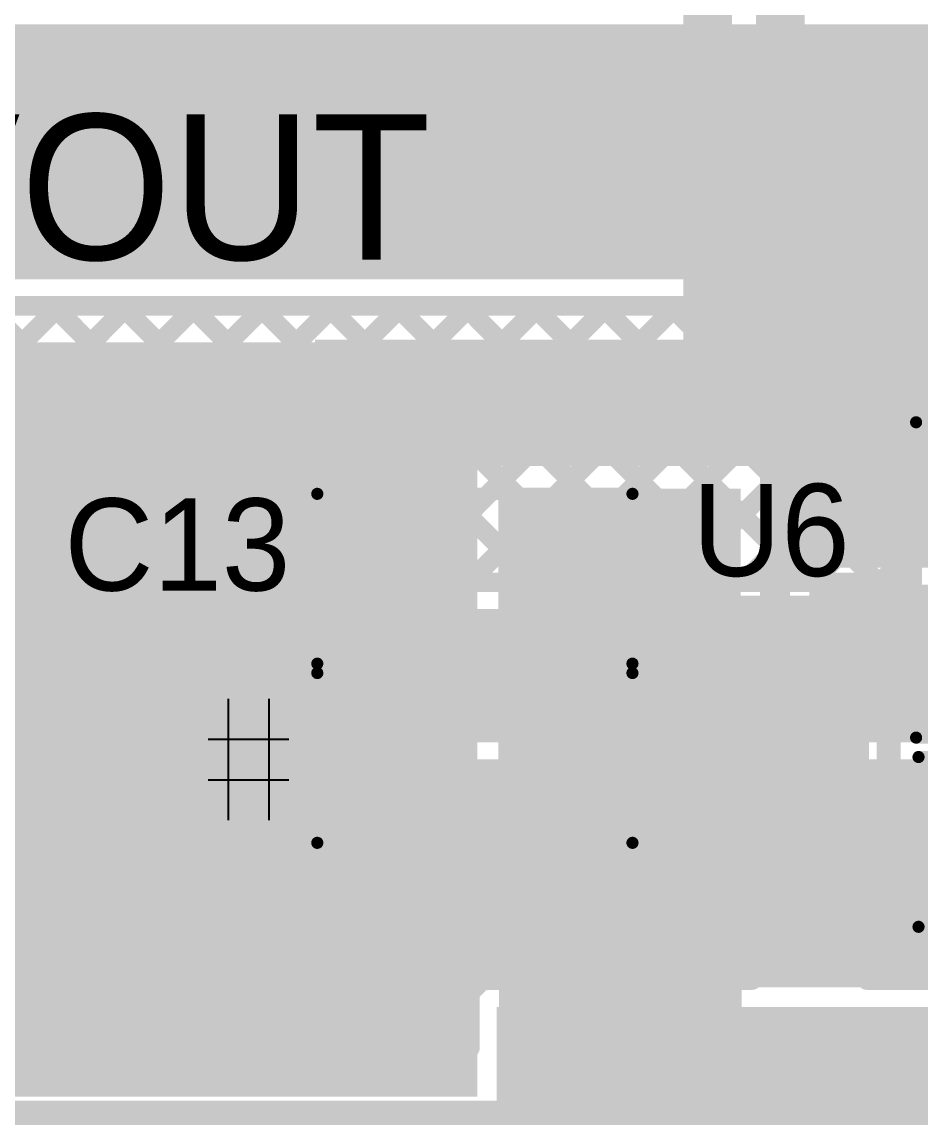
# Model space of a CAD drawing. Header units: millimetres. Extents: x 9.08 to 12.48, y 2.73 to 6.
# Drawn here: x 9.8712 to 10.242, y 3.0153 to 3.47 of the extents above; entities that cross this region are included whole.
import ezdxf

# ---------------------------------------------------------------- set-up
doc = ezdxf.new("R2010")
doc.units = ezdxf.units.MM
doc.header["$MEASUREMENT"] = 0
for name, color, linetype in [('BottomLayer', 5, 'Continuous'), ('BottomSolder', 6, 'Continuous'), ('Mechanical13', 56, 'Continuous'), ('MultiLayer', 9, 'Continuous'), ('TopLayer', 1, 'Continuous'), ('TopOverlay', 2, 'Continuous'), ('TopPaste', 8, 'Continuous'), ('TopSolder', 216, 'Continuous'), ('ViaHoleLayer', 16, 'Continuous')]:
    doc.layers.add(name, color=color, linetype=linetype)

# ---------------------------------------------------------------- blocks, each defined once
blk = doc.blocks.new('C__0805_33')
at = {"layer": 'TopLayer'}
for points in [[(-0.06, -0.03), (-0.02, -0.03), (-0.06, 0.03), (-0.02, 0.03)], [(0.02, -0.03), (0.06, -0.03), (0.02, 0.03), (0.06, 0.03)]]:
    blk.add_solid(points, dxfattribs=at)
at = {"layer": 'TopOverlay', "const_width": 0.005}
for points in [[(-0.065, 0.035), (-0.065, -0.035)], [(-0.065, 0.035), (0.065, 0.035)], [(0.065, 0.035), (0.065, -0.035)], [(-0.065, -0.035), (0.065, -0.035)]]:
    blk.add_lwpolyline(points, dxfattribs=at)
at = {"layer": 'TopOverlay', "const_width": 0.0025}
for points in [[(-0.06625, 0.035, 1), (-0.06375, 0.035, 1)], [(-0.06625, 0.035, 1), (-0.06375, 0.035, 1)], [(0.06375, 0.035, 1), (0.06625, 0.035, 1)], [(0.06375, 0.035, 1), (0.06625, 0.035, 1)], [(-0.06625, -0.035, 1), (-0.06375, -0.035, 1)], [(-0.06625, -0.035, 1), (-0.06375, -0.035, 1)], [(0.06375, -0.035, 1), (0.06625, -0.035, 1)], [(0.06375, -0.035, 1), (0.06625, -0.035, 1)]]:
    blk.add_lwpolyline(points, format="xyb", close=True, dxfattribs=at)
at = {"layer": 'TopPaste'}
for points in [[(-0.06, -0.03), (-0.02, -0.03), (-0.06, 0.03), (-0.02, 0.03)], [(0.02, -0.03), (0.06, -0.03), (0.02, 0.03), (0.06, 0.03)]]:
    blk.add_solid(points, dxfattribs=at)
at = {"layer": 'TopSolder'}
for points in [[(-0.064, -0.034), (-0.016, -0.034), (-0.064, 0.034), (-0.016, 0.034)], [(0.016, -0.034), (0.064, -0.034), (0.016, 0.034), (0.064, 0.034)]]:
    blk.add_solid(points, dxfattribs=at)
blk = doc.blocks.new('NCP186AMX330TAG_64')
at = {"layer": 'TopLayer'}
for points in [[(-0.02795, 0.01811), (-0.01339, 0.01811), (-0.02795, 0.02913), (-0.01339, 0.02913)], [(-0.00689, -0.02756), (0.00689, -0.02756), (-0.00689, 0.02756), (0.00689, 0.02756)], [(0.01339, 0.01811), (0.02795, 0.01811), (0.01339, 0.02913), (0.02795, 0.02913)], [(-0.02795, 0.00236), (-0.01339, 0.00236), (-0.02795, 0.01339), (-0.01339, 0.01339)], [(0.01339, 0.00236), (0.02795, 0.00236), (0.01339, 0.01339), (0.02795, 0.01339)], [(-0.02795, -0.01339), (-0.01339, -0.01339), (-0.02795, -0.00236), (-0.01339, -0.00236)], [(0.01339, -0.01339), (0.02795, -0.01339), (0.01339, -0.00236), (0.02795, -0.00236)], [(-0.02795, -0.02913), (-0.01339, -0.02913), (-0.02795, -0.01811), (-0.01339, -0.01811)], [(0.01339, -0.02913), (0.02795, -0.02913), (0.01339, -0.01811), (0.02795, -0.01811)]]:
    blk.add_solid(points, dxfattribs=at)
at = {"layer": 'TopOverlay', "const_width": 0.00787}
for points in [[(-0.035, -0.035), (-0.035, 0.035)], [(-0.035, 0.035), (0.035, 0.035)], [(0.035, -0.035), (0.035, 0.035)], [(-0.035, -0.035), (0.035, -0.035)]]:
    blk.add_lwpolyline(points, dxfattribs=at)
at = {"layer": 'TopOverlay'}
for points, const_width in [([(-0.03697, 0.035, 1), (-0.03303, 0.035, 1)], 0.00394), ([(-0.03697, 0.035, 1), (-0.03303, 0.035, 1)], 0.00394), ([(0.03303, 0.035, 1), (0.03697, 0.035, 1)], 0.00394), ([(0.03303, 0.035, 1), (0.03697, 0.035, 1)], 0.00394), ([(-0.04384, 0.024, 1), (-0.05016, 0.024, 1)], 0.00787), ([(-0.05213, 0.024, 1), (-0.04819, 0.024, 1)], 0.00394), ([(-0.04581, 0.024, 1), (-0.04187, 0.024, 1)], 0.00394), ([(-0.03697, -0.035, 1), (-0.03303, -0.035, 1)], 0.00394), ([(-0.03697, -0.035, 1), (-0.03303, -0.035, 1)], 0.00394), ([(0.03303, -0.035, 1), (0.03697, -0.035, 1)], 0.00394), ([(0.03303, -0.035, 1), (0.03697, -0.035, 1)], 0.00394)]:
    blk.add_lwpolyline(points, format="xyb", close=True, dxfattribs=dict(at, const_width=const_width))
at = {"layer": 'TopPaste'}
for points in [[(-0.02795, 0.01811), (-0.01339, 0.01811), (-0.02795, 0.02913), (-0.01339, 0.02913)], [(-0.00689, -0.02756), (0.00689, -0.02756), (-0.00689, 0.02756), (0.00689, 0.02756)], [(0.01339, 0.01811), (0.02795, 0.01811), (0.01339, 0.02913), (0.02795, 0.02913)], [(-0.02795, 0.00236), (-0.01339, 0.00236), (-0.02795, 0.01339), (-0.01339, 0.01339)], [(0.01339, 0.00236), (0.02795, 0.00236), (0.01339, 0.01339), (0.02795, 0.01339)], [(-0.02795, -0.01339), (-0.01339, -0.01339), (-0.02795, -0.00236), (-0.01339, -0.00236)], [(0.01339, -0.01339), (0.02795, -0.01339), (0.01339, -0.00236), (0.02795, -0.00236)], [(-0.02795, -0.02913), (-0.01339, -0.02913), (-0.02795, -0.01811), (-0.01339, -0.01811)], [(0.01339, -0.02913), (0.02795, -0.02913), (0.01339, -0.01811), (0.02795, -0.01811)]]:
    blk.add_solid(points, dxfattribs=at)
at = {"layer": 'TopSolder'}
for points in [[(-0.03195, 0.01411), (-0.00939, 0.01411), (-0.03195, 0.03313), (-0.00939, 0.03313)], [(0.00939, 0.01411), (0.03195, 0.01411), (0.00939, 0.03313), (0.03195, 0.03313)], [(-0.01089, -0.03156), (0.01089, -0.03156), (-0.01089, 0.03156), (0.01089, 0.03156)], [(-0.03195, -0.00164), (-0.00939, -0.00164), (-0.03195, 0.01739), (-0.00939, 0.01739)], [(0.00939, -0.00164), (0.03195, -0.00164), (0.00939, 0.01739), (0.03195, 0.01739)], [(-0.03195, -0.01739), (-0.00939, -0.01739), (-0.03195, 0.00164), (-0.00939, 0.00164)], [(0.00939, -0.01739), (0.03195, -0.01739), (0.00939, 0.00164), (0.03195, 0.00164)], [(-0.03195, -0.03313), (-0.00939, -0.03313), (-0.03195, -0.01411), (-0.00939, -0.01411)], [(0.00939, -0.03313), (0.03195, -0.03313), (0.00939, -0.01411), (0.03195, -0.01411)]]:
    blk.add_solid(points, dxfattribs=at)
blk = doc.blocks.new('RES0805_66')
at = {"layer": 'TopLayer'}
for points in [[(-0.06, -0.025), (-0.02, -0.025), (-0.06, 0.025), (-0.02, 0.025)], [(0.02, -0.025), (0.06, -0.025), (0.02, 0.025), (0.06, 0.025)]]:
    blk.add_solid(points, dxfattribs=at)
at = {"layer": 'TopOverlay', "const_width": 0.005}
for points in [[(-0.065, 0.035), (0.065, 0.035)], [(-0.065, -0.035), (-0.065, 0.035)], [(0.065, -0.035), (0.065, 0.035)], [(-0.065, -0.035), (0.065, -0.035)]]:
    blk.add_lwpolyline(points, dxfattribs=at)
at = {"layer": 'TopOverlay', "const_width": 0.0025}
for points in [[(-0.06625, 0.035, 1), (-0.06375, 0.035, 1)], [(-0.06625, 0.035, 1), (-0.06375, 0.035, 1)], [(0.06375, 0.035, 1), (0.06625, 0.035, 1)], [(0.06375, 0.035, 1), (0.06625, 0.035, 1)], [(-0.06625, -0.035, 1), (-0.06375, -0.035, 1)], [(-0.06625, -0.035, 1), (-0.06375, -0.035, 1)], [(0.06375, -0.035, 1), (0.06625, -0.035, 1)], [(0.06375, -0.035, 1), (0.06625, -0.035, 1)]]:
    blk.add_lwpolyline(points, format="xyb", close=True, dxfattribs=at)
at = {"layer": 'TopPaste'}
for points in [[(-0.06, -0.025), (-0.02, -0.025), (-0.06, 0.025), (-0.02, 0.025)], [(0.02, -0.025), (0.06, -0.025), (0.02, 0.025), (0.06, 0.025)]]:
    blk.add_solid(points, dxfattribs=at)
at = {"layer": 'TopSolder'}
for points in [[(-0.064, -0.029), (-0.016, -0.029), (-0.064, 0.029), (-0.016, 0.029)], [(0.016, -0.029), (0.064, -0.029), (0.016, 0.029), (0.064, 0.029)]]:
    blk.add_solid(points, dxfattribs=at)
blk = doc.blocks.new('C__0805_96')
at = {"layer": 'TopLayer'}
for points in [[(-0.06, -0.03), (-0.02, -0.03), (-0.06, 0.03), (-0.02, 0.03)], [(0.02, -0.03), (0.06, -0.03), (0.02, 0.03), (0.06, 0.03)]]:
    blk.add_solid(points, dxfattribs=at)
at = {"layer": 'TopOverlay', "const_width": 0.005}
for points in [[(0.065, 0.035), (-0.065, 0.035)], [(-0.065, 0.035), (-0.065, -0.035)], [(0.065, 0.035), (0.065, -0.035)], [(0.065, -0.035), (-0.065, -0.035)]]:
    blk.add_lwpolyline(points, dxfattribs=at)
at = {"layer": 'TopOverlay', "const_width": 0.0025}
for points in [[(-0.06625, 0.035, 1), (-0.06375, 0.035, 1)], [(-0.06625, 0.035, 1), (-0.06375, 0.035, 1)], [(0.06375, 0.035, 1), (0.06625, 0.035, 1)], [(0.06375, 0.035, 1), (0.06625, 0.035, 1)], [(-0.06625, -0.035, 1), (-0.06375, -0.035, 1)], [(-0.06625, -0.035, 1), (-0.06375, -0.035, 1)], [(0.06375, -0.035, 1), (0.06625, -0.035, 1)], [(0.06375, -0.035, 1), (0.06625, -0.035, 1)]]:
    blk.add_lwpolyline(points, format="xyb", close=True, dxfattribs=at)
at = {"layer": 'TopPaste'}
for points in [[(-0.06, -0.03), (-0.02, -0.03), (-0.06, 0.03), (-0.02, 0.03)], [(0.02, -0.03), (0.06, -0.03), (0.02, 0.03), (0.06, 0.03)]]:
    blk.add_solid(points, dxfattribs=at)
at = {"layer": 'TopSolder'}
for points in [[(-0.064, -0.034), (-0.016, -0.034), (-0.064, 0.034), (-0.016, 0.034)], [(0.016, -0.034), (0.064, -0.034), (0.016, 0.034), (0.064, 0.034)]]:
    blk.add_solid(points, dxfattribs=at)
blk = doc.blocks.new('C__0805_97')
at = {"layer": 'TopLayer'}
for points in [[(-0.06, -0.03), (-0.02, -0.03), (-0.06, 0.03), (-0.02, 0.03)], [(0.02, -0.03), (0.06, -0.03), (0.02, 0.03), (0.06, 0.03)]]:
    blk.add_solid(points, dxfattribs=at)
at = {"layer": 'TopOverlay', "const_width": 0.005}
for points in [[(0.065, 0.035), (-0.065, 0.035)], [(-0.065, 0.035), (-0.065, -0.035)], [(0.065, 0.035), (0.065, -0.035)], [(0.065, -0.035), (-0.065, -0.035)]]:
    blk.add_lwpolyline(points, dxfattribs=at)
at = {"layer": 'TopOverlay', "const_width": 0.0025}
for points in [[(-0.06625, 0.035, 1), (-0.06375, 0.035, 1)], [(-0.06625, 0.035, 1), (-0.06375, 0.035, 1)], [(0.06375, 0.035, 1), (0.06625, 0.035, 1)], [(0.06375, 0.035, 1), (0.06625, 0.035, 1)], [(-0.06625, -0.035, 1), (-0.06375, -0.035, 1)], [(-0.06625, -0.035, 1), (-0.06375, -0.035, 1)], [(0.06375, -0.035, 1), (0.06625, -0.035, 1)], [(0.06375, -0.035, 1), (0.06625, -0.035, 1)]]:
    blk.add_lwpolyline(points, format="xyb", close=True, dxfattribs=at)
at = {"layer": 'TopPaste'}
for points in [[(-0.06, -0.03), (-0.02, -0.03), (-0.06, 0.03), (-0.02, 0.03)], [(0.02, -0.03), (0.06, -0.03), (0.02, 0.03), (0.06, 0.03)]]:
    blk.add_solid(points, dxfattribs=at)
at = {"layer": 'TopSolder'}
for points in [[(-0.064, -0.034), (-0.016, -0.034), (-0.064, 0.034), (-0.016, 0.034)], [(0.016, -0.034), (0.064, -0.034), (0.016, 0.034), (0.064, 0.034)]]:
    blk.add_solid(points, dxfattribs=at)

msp = doc.modelspace()

# ---------------------------------------------------------------- linework, layer by layer
at = {"layer": 'BottomLayer'}
for points, const_width in [([(9.727, 3.353), (10.238, 3.353)], 0.008), ([(9.7709, 3.353), (9.8849, 3.239)], 0.008), ([(9.77267, 3.239), (9.88667, 3.353)], 0.008), ([(9.79919, 3.353), (9.91319, 3.239)], 0.008), ([(9.80095, 3.239), (9.91495, 3.353)], 0.008), ([(9.82747, 3.353), (9.94147, 3.239)], 0.008), ([(9.82924, 3.239), (9.94324, 3.353)], 0.008), ([(9.85576, 3.353), (9.96976, 3.239)], 0.008), ([(9.85752, 3.239), (9.97152, 3.353)], 0.008), ([(9.88404, 3.353), (9.99804, 3.239)], 0.008), ([(9.8858, 3.239), (9.9998, 3.353)], 0.008), ([(9.91232, 3.353), (10.02632, 3.239)], 0.008), ([(9.91409, 3.239), (10.02809, 3.353)], 0.008), ([(9.94061, 3.353), (10.05461, 3.239)], 0.008), ([(9.94237, 3.239), (10.05637, 3.353)], 0.008), ([(9.96889, 3.353), (10.08289, 3.239)], 0.008), ([(9.97066, 3.239), (10.08466, 3.353)], 0.008), ([(9.99718, 3.353), (10.11118, 3.239)], 0.008), ([(9.99894, 3.239), (10.11294, 3.353)], 0.008), ([(10.02546, 3.353), (10.13946, 3.239)], 0.008), ([(10.02723, 3.239), (10.14123, 3.353)], 0.008), ([(10.05375, 3.353), (10.16775, 3.239)], 0.008), ([(10.05551, 3.239), (10.16951, 3.353)], 0.008), ([(10.08203, 3.353), (10.19603, 3.239)], 0.008), ([(10.08379, 3.239), (10.19779, 3.353)], 0.008), ([(10.11031, 3.353), (10.22431, 3.239)], 0.008), ([(10.11208, 3.239), (10.22608, 3.353)], 0.008), ([(10.1386, 3.353), (10.238, 3.2536)], 0.008), ([(10.16688, 3.353), (10.238, 3.28188)], 0.008), ([(10.19517, 3.353), (10.238, 3.31017)], 0.008), ([(10.22345, 3.353), (10.238, 3.33845)], 0.008), ([(10.238, 3.304), (10.238, 3.353)], 0.008), ([(10.238, 3.304), (10.238, 3.353)], 0.008), ([(10.14036, 3.239), (10.238, 3.33664)], 0.008), ([(10.16865, 3.239), (10.238, 3.30835)], 0.008), ([(10.238, 3.239), (10.238, 3.304)], 0.008), ([(10.19693, 3.239), (10.238, 3.28007)], 0.008), ([(10.22522, 3.239), (10.238, 3.25178)], 0.008), ([(9.727, 3.239), (10.238, 3.239)], 0.008), ([(9.72838, 3.162), (10.302, 3.162)], 0.008), ([(9.76391, 3.162), (9.87891, 3.047)], 0.008), ([(9.77866, 3.047), (9.89366, 3.162)], 0.008), ([(9.7922, 3.162), (9.9072, 3.047)], 0.008), ([(9.80694, 3.047), (9.92194, 3.162)], 0.008), ([(9.82048, 3.162), (9.93548, 3.047)], 0.008), ([(9.83523, 3.047), (9.95023, 3.162)], 0.008), ([(9.84877, 3.162), (9.96377, 3.047)], 0.008), ([(9.86351, 3.047), (9.97851, 3.162)], 0.008), ([(9.87705, 3.162), (9.99205, 3.047)], 0.008), ([(9.89179, 3.047), (10.00679, 3.162)], 0.008), ([(9.90533, 3.162), (10.02033, 3.047)], 0.008), ([(9.93362, 3.162), (9.98082, 3.1148)], 0.008), ([(9.9619, 3.162), (9.99156, 3.13234)], 0.008), ([(9.99019, 3.162), (10.01367, 3.13852)], 0.008), ([(10.01177, 3.1387), (10.03508, 3.162)], 0.008), ([(10.01847, 3.162), (10.04172, 3.13875)], 0.008), ([(10.04005, 3.13868), (10.06336, 3.162)], 0.008), ([(10.04676, 3.162), (10.13376, 3.075)], 0.008), ([(10.06122, 3.075), (10.14822, 3.162)], 0.008), ([(10.06129, 3.13164), (10.09165, 3.162)], 0.008), ([(10.07141, 3.11348), (10.11993, 3.162)], 0.008), ([(10.07504, 3.162), (10.16204, 3.075)], 0.008), ([(10.0895, 3.075), (10.1765, 3.162)], 0.008), ([(10.10332, 3.162), (10.16677, 3.09855)], 0.008), ([(10.13161, 3.162), (10.16634, 3.12727)], 0.008), ([(10.15989, 3.162), (10.17542, 3.14648)], 0.008), ([(10.18818, 3.162), (10.19543, 3.15474)], 0.008), ([(10.19749, 3.15471), (10.20478, 3.162)], 0.008), ([(10.21646, 3.162), (10.302, 3.07646)], 0.008), ([(10.21707, 3.146), (10.23307, 3.162)], 0.008), ([(10.22537, 3.09773), (10.28964, 3.162)], 0.008), ([(10.22572, 3.12636), (10.26135, 3.162)], 0.008), ([(10.24475, 3.162), (10.302, 3.10475)], 0.008), ([(10.196, 3.125), (10.196, 3.15075)], 0.01), ([(10.23092, 3.075), (10.302, 3.14608)], 0.008), ([(10.01, 3.109), (10.01, 3.13475)], 0.01), ([(10.042, 3.109), (10.042, 3.13475)], 0.01), ([(10.17025, 3.125), (10.196, 3.125)], 0.01), ([(10.196, 3.125), (10.22175, 3.125)], 0.01), ([(10.22574, 3.12443), (10.27518, 3.075)], 0.008), ([(10.11778, 3.075), (10.16629, 3.12351)], 0.008), ([(9.92008, 3.047), (9.9803, 3.10723)], 0.008), ([(9.98425, 3.109), (10.01, 3.109)], 0.01), ([(10.01, 3.08325), (10.01, 3.109)], 0.01), ([(10.042, 3.109), (10.06775, 3.109)], 0.01), ([(10.042, 3.08325), (10.042, 3.109)], 0.01), ([(10.07175, 3.10872), (10.10547, 3.075)], 0.008), ([(10.14607, 3.075), (10.16634, 3.09527)], 0.008), ([(10.17025, 3.093), (10.196, 3.093)], 0.01), ([(10.196, 3.093), (10.22175, 3.093)], 0.01), ([(10.22556, 3.09633), (10.24689, 3.075)], 0.008), ([(10.06362, 3.08857), (10.07719, 3.075)], 0.008), ([(9.94836, 3.047), (9.98915, 3.08778)], 0.008), ([(9.97665, 3.047), (10.00892, 3.07927)], 0.008), ([(10.00493, 3.047), (10.03752, 3.07959)], 0.008), ([(10.0158, 3.07982), (10.04862, 3.047)], 0.008), ([(10.04454, 3.07936), (10.056, 3.0679)], 0.008), ([(10.056, 3.075), (10.17232, 3.075)], 0.008), ([(10.056, 3.06978), (10.06122, 3.075)], 0.008), ([(10.056, 3.047), (10.056, 3.075)], 0.008), ([(10.21968, 3.075), (10.302, 3.075)], 0.008), ([(10.03322, 3.047), (10.056, 3.06978)], 0.008), ([(9.636, 3.047), (10.056, 3.047)], 0.008)]:
    msp.add_lwpolyline(points, dxfattribs=dict(at, const_width=const_width))
for points, const_width in [([(9.88204, 3.353, 1), (9.88604, 3.353, 1)], 0.004), ([(9.88467, 3.353, 1), (9.88867, 3.353, 1)], 0.004), ([(9.91032, 3.353, 1), (9.91432, 3.353, 1)], 0.004), ([(9.91295, 3.353, 1), (9.91695, 3.353, 1)], 0.004), ([(9.93861, 3.353, 1), (9.94261, 3.353, 1)], 0.004), ([(9.94124, 3.353, 1), (9.94524, 3.353, 1)], 0.004), ([(9.96689, 3.353, 1), (9.97089, 3.353, 1)], 0.004), ([(9.96952, 3.353, 1), (9.97352, 3.353, 1)], 0.004), ([(9.99518, 3.353, 1), (9.99918, 3.353, 1)], 0.004), ([(9.9978, 3.353, 1), (10.0018, 3.353, 1)], 0.004), ([(10.02346, 3.353, 1), (10.02746, 3.353, 1)], 0.004), ([(10.02609, 3.353, 1), (10.03009, 3.353, 1)], 0.004), ([(10.05175, 3.353, 1), (10.05575, 3.353, 1)], 0.004), ([(10.05437, 3.353, 1), (10.05837, 3.353, 1)], 0.004), ([(10.08003, 3.353, 1), (10.08403, 3.353, 1)], 0.004), ([(10.08266, 3.353, 1), (10.08666, 3.353, 1)], 0.004), ([(10.10831, 3.353, 1), (10.11231, 3.353, 1)], 0.004), ([(10.11094, 3.353, 1), (10.11494, 3.353, 1)], 0.004), ([(10.1366, 3.353, 1), (10.1406, 3.353, 1)], 0.004), ([(10.13923, 3.353, 1), (10.14323, 3.353, 1)], 0.004), ([(10.16488, 3.353, 1), (10.16888, 3.353, 1)], 0.004), ([(10.16751, 3.353, 1), (10.17151, 3.353, 1)], 0.004), ([(10.19317, 3.353, 1), (10.19717, 3.353, 1)], 0.004), ([(10.19579, 3.353, 1), (10.19979, 3.353, 1)], 0.004), ([(10.22145, 3.353, 1), (10.22545, 3.353, 1)], 0.004), ([(10.22408, 3.353, 1), (10.22808, 3.353, 1)], 0.004), ([(10.236, 3.353, 1), (10.24, 3.353, 1)], 0.004), ([(10.236, 3.353, 1), (10.24, 3.353, 1)], 0.004), ([(10.236, 3.353, 1), (10.24, 3.353, 1)], 0.004), ([(10.236, 3.33845, 1), (10.24, 3.33845, 1)], 0.004), ([(10.236, 3.33664, 1), (10.24, 3.33664, 1)], 0.004), ([(10.236, 3.31017, 1), (10.24, 3.31017, 1)], 0.004), ([(10.236, 3.30835, 1), (10.24, 3.30835, 1)], 0.004), ([(10.236, 3.304, 1), (10.24, 3.304, 1)], 0.004), ([(10.236, 3.304, 1), (10.24, 3.304, 1)], 0.004), ([(10.236, 3.304, 1), (10.24, 3.304, 1)], 0.004), ([(10.236, 3.28188, 1), (10.24, 3.28188, 1)], 0.004), ([(10.236, 3.28007, 1), (10.24, 3.28007, 1)], 0.004), ([(10.236, 3.2536, 1), (10.24, 3.2536, 1)], 0.004), ([(10.236, 3.25178, 1), (10.24, 3.25178, 1)], 0.004), ([(9.8829, 3.239, 1), (9.8869, 3.239, 1)], 0.004), ([(9.8838, 3.239, 1), (9.8878, 3.239, 1)], 0.004), ([(9.91119, 3.239, 1), (9.91519, 3.239, 1)], 0.004), ([(9.91209, 3.239, 1), (9.91609, 3.239, 1)], 0.004), ([(9.93947, 3.239, 1), (9.94347, 3.239, 1)], 0.004), ([(9.94037, 3.239, 1), (9.94437, 3.239, 1)], 0.004), ([(9.96776, 3.239, 1), (9.97176, 3.239, 1)], 0.004), ([(9.96866, 3.239, 1), (9.97266, 3.239, 1)], 0.004), ([(9.99604, 3.239, 1), (10.00004, 3.239, 1)], 0.004), ([(9.99694, 3.239, 1), (10.00094, 3.239, 1)], 0.004), ([(10.02432, 3.239, 1), (10.02832, 3.239, 1)], 0.004), ([(10.02523, 3.239, 1), (10.02923, 3.239, 1)], 0.004), ([(10.05261, 3.239, 1), (10.05661, 3.239, 1)], 0.004), ([(10.05351, 3.239, 1), (10.05751, 3.239, 1)], 0.004), ([(10.08089, 3.239, 1), (10.08489, 3.239, 1)], 0.004), ([(10.08179, 3.239, 1), (10.08579, 3.239, 1)], 0.004), ([(10.10918, 3.239, 1), (10.11318, 3.239, 1)], 0.004), ([(10.11008, 3.239, 1), (10.11408, 3.239, 1)], 0.004), ([(10.13746, 3.239, 1), (10.14146, 3.239, 1)], 0.004), ([(10.13836, 3.239, 1), (10.14236, 3.239, 1)], 0.004), ([(10.16575, 3.239, 1), (10.16975, 3.239, 1)], 0.004), ([(10.16665, 3.239, 1), (10.17065, 3.239, 1)], 0.004), ([(10.19403, 3.239, 1), (10.19803, 3.239, 1)], 0.004), ([(10.19493, 3.239, 1), (10.19893, 3.239, 1)], 0.004), ([(10.22231, 3.239, 1), (10.22631, 3.239, 1)], 0.004), ([(10.22322, 3.239, 1), (10.22722, 3.239, 1)], 0.004), ([(10.236, 3.239, 1), (10.24, 3.239, 1)], 0.004), ([(10.236, 3.239, 1), (10.24, 3.239, 1)], 0.004), ([(9.87505, 3.162, 1), (9.87905, 3.162, 1)], 0.004), ([(9.89166, 3.162, 1), (9.89566, 3.162, 1)], 0.004), ([(9.90333, 3.162, 1), (9.90733, 3.162, 1)], 0.004), ([(9.91994, 3.162, 1), (9.92394, 3.162, 1)], 0.004), ([(9.93162, 3.162, 1), (9.93562, 3.162, 1)], 0.004), ([(9.94823, 3.162, 1), (9.95223, 3.162, 1)], 0.004), ([(9.9599, 3.162, 1), (9.9639, 3.162, 1)], 0.004), ([(9.97651, 3.162, 1), (9.98051, 3.162, 1)], 0.004), ([(9.98819, 3.162, 1), (9.99219, 3.162, 1)], 0.004), ([(10.00479, 3.162, 1), (10.00879, 3.162, 1)], 0.004), ([(10.01647, 3.162, 1), (10.02047, 3.162, 1)], 0.004), ([(10.03308, 3.162, 1), (10.03708, 3.162, 1)], 0.004), ([(10.04476, 3.162, 1), (10.04876, 3.162, 1)], 0.004), ([(10.06136, 3.162, 1), (10.06536, 3.162, 1)], 0.004), ([(10.07304, 3.162, 1), (10.07704, 3.162, 1)], 0.004), ([(10.08965, 3.162, 1), (10.09365, 3.162, 1)], 0.004), ([(10.10132, 3.162, 1), (10.10532, 3.162, 1)], 0.004), ([(10.11793, 3.162, 1), (10.12193, 3.162, 1)], 0.004), ([(10.12961, 3.162, 1), (10.13361, 3.162, 1)], 0.004), ([(10.14622, 3.162, 1), (10.15022, 3.162, 1)], 0.004), ([(10.15789, 3.162, 1), (10.16189, 3.162, 1)], 0.004), ([(10.1745, 3.162, 1), (10.1785, 3.162, 1)], 0.004), ([(10.18618, 3.162, 1), (10.19018, 3.162, 1)], 0.004), ([(10.20278, 3.162, 1), (10.20678, 3.162, 1)], 0.004), ([(10.21446, 3.162, 1), (10.21846, 3.162, 1)], 0.004), ([(10.23107, 3.162, 1), (10.23507, 3.162, 1)], 0.004), ([(10.24275, 3.162, 1), (10.24675, 3.162, 1)], 0.004), ([(10.1935, 3.15075, 1), (10.1985, 3.15075, 1)], 0.005), ([(10.19343, 3.15474, 1), (10.19743, 3.15474, 1)], 0.004), ([(10.19549, 3.15471, 1), (10.19949, 3.15471, 1)], 0.004), ([(10.17342, 3.14648, 1), (10.17742, 3.14648, 1)], 0.004), ([(10.21507, 3.146, 1), (10.21907, 3.146, 1)], 0.004), ([(10.00977, 3.1387, 1), (10.01377, 3.1387, 1)], 0.004), ([(10.01167, 3.13852, 1), (10.01567, 3.13852, 1)], 0.004), ([(10.03805, 3.13868, 1), (10.04205, 3.13868, 1)], 0.004), ([(10.03972, 3.13875, 1), (10.04372, 3.13875, 1)], 0.004), ([(10.0075, 3.13475, 1), (10.0125, 3.13475, 1)], 0.005), ([(10.024, 3.13408, 1), (10.028, 3.13408, 1)], 0.004), ([(10.024, 3.13408, 1), (10.028, 3.13408, 1)], 0.004), ([(10.0395, 3.13475, 1), (10.0445, 3.13475, 1)], 0.005), ([(10.18813, 3.125, 1), (10.20387, 3.125, 1)], 0.01575), ([(9.98956, 3.13234, 1), (9.99356, 3.13234, 1)], 0.004), ([(10.05929, 3.13164, 1), (10.06329, 3.13164, 1)], 0.004), ([(10.16434, 3.12727, 1), (10.16834, 3.12727, 1)], 0.004), ([(10.16775, 3.125, 1), (10.17275, 3.125, 1)], 0.005), ([(10.1935, 3.125, 1), (10.1985, 3.125, 1)], 0.005), ([(10.1935, 3.125, 1), (10.1985, 3.125, 1)], 0.005), ([(10.1935, 3.125, 1), (10.1985, 3.125, 1)], 0.005), ([(10.21925, 3.125, 1), (10.22425, 3.125, 1)], 0.005), ([(10.22372, 3.12636, 1), (10.22772, 3.12636, 1)], 0.004), ([(10.22374, 3.12443, 1), (10.22774, 3.12443, 1)], 0.004), ([(10.22375, 3.125, 1), (10.22775, 3.125, 1)], 0.004), ([(10.22375, 3.125, 1), (10.22775, 3.125, 1)], 0.004), ([(10.00213, 3.109, 1), (10.01787, 3.109, 1)], 0.01575), ([(10.03413, 3.109, 1), (10.04987, 3.109, 1)], 0.01575), ([(10.16429, 3.12351, 1), (10.16829, 3.12351, 1)], 0.004), ([(9.97882, 3.1148, 1), (9.98282, 3.1148, 1)], 0.004), ([(10.06941, 3.11348, 1), (10.07341, 3.11348, 1)], 0.004), ([(9.9783, 3.10723, 1), (9.9823, 3.10723, 1)], 0.004), ([(9.98175, 3.109, 1), (9.98675, 3.109, 1)], 0.005), ([(10.0075, 3.109, 1), (10.0125, 3.109, 1)], 0.005), ([(10.0075, 3.109, 1), (10.0125, 3.109, 1)], 0.005), ([(10.0075, 3.109, 1), (10.0125, 3.109, 1)], 0.005), ([(10.0395, 3.109, 1), (10.0445, 3.109, 1)], 0.005), ([(10.0395, 3.109, 1), (10.0445, 3.109, 1)], 0.005), ([(10.0395, 3.109, 1), (10.0445, 3.109, 1)], 0.005), ([(10.06525, 3.109, 1), (10.07025, 3.109, 1)], 0.005), ([(10.06975, 3.109, 1), (10.07375, 3.109, 1)], 0.004), ([(10.06975, 3.109, 1), (10.07375, 3.109, 1)], 0.004), ([(10.06975, 3.10872, 1), (10.07375, 3.10872, 1)], 0.004), ([(10.16892, 3.109, 1), (10.17292, 3.109, 1)], 0.004), ([(10.16892, 3.109, 1), (10.17292, 3.109, 1)], 0.004), ([(10.21908, 3.109, 1), (10.22308, 3.109, 1)], 0.004), ([(10.21908, 3.109, 1), (10.22308, 3.109, 1)], 0.004), ([(10.18813, 3.093, 1), (10.20387, 3.093, 1)], 0.01575), ([(10.16477, 3.09855, 1), (10.16877, 3.09855, 1)], 0.004), ([(10.22337, 3.09773, 1), (10.22737, 3.09773, 1)], 0.004), ([(10.16434, 3.09527, 1), (10.16834, 3.09527, 1)], 0.004), ([(10.16775, 3.093, 1), (10.17275, 3.093, 1)], 0.005), ([(10.1935, 3.093, 1), (10.1985, 3.093, 1)], 0.005), ([(10.1935, 3.093, 1), (10.1985, 3.093, 1)], 0.005), ([(10.21925, 3.093, 1), (10.22425, 3.093, 1)], 0.005), ([(10.22356, 3.09633, 1), (10.22756, 3.09633, 1)], 0.004), ([(10.22375, 3.093, 1), (10.22775, 3.093, 1)], 0.004), ([(10.22375, 3.093, 1), (10.22775, 3.093, 1)], 0.004), ([(10.06162, 3.08857, 1), (10.06562, 3.08857, 1)], 0.004), ([(9.98715, 3.08778, 1), (9.99115, 3.08778, 1)], 0.004), ([(10.0075, 3.08325, 1), (10.0125, 3.08325, 1)], 0.005), ([(10.024, 3.08392, 1), (10.028, 3.08392, 1)], 0.004), ([(10.024, 3.08392, 1), (10.028, 3.08392, 1)], 0.004), ([(10.0395, 3.08325, 1), (10.0445, 3.08325, 1)], 0.005), ([(10.00692, 3.07927, 1), (10.01092, 3.07927, 1)], 0.004), ([(10.0138, 3.07982, 1), (10.0178, 3.07982, 1)], 0.004), ([(10.03552, 3.07959, 1), (10.03952, 3.07959, 1)], 0.004), ([(10.04254, 3.07936, 1), (10.04654, 3.07936, 1)], 0.004), ([(10.054, 3.075, 1), (10.058, 3.075, 1)], 0.004), ([(10.054, 3.075, 1), (10.058, 3.075, 1)], 0.004), ([(10.05922, 3.075, 1), (10.06322, 3.075, 1)], 0.004), ([(10.05922, 3.075, 1), (10.06322, 3.075, 1)], 0.004), ([(10.07519, 3.075, 1), (10.07919, 3.075, 1)], 0.004), ([(10.0875, 3.075, 1), (10.0915, 3.075, 1)], 0.004), ([(10.10347, 3.075, 1), (10.10747, 3.075, 1)], 0.004), ([(10.11578, 3.075, 1), (10.11978, 3.075, 1)], 0.004), ([(10.13176, 3.075, 1), (10.13576, 3.075, 1)], 0.004), ([(10.14407, 3.075, 1), (10.14807, 3.075, 1)], 0.004), ([(10.16004, 3.075, 1), (10.16404, 3.075, 1)], 0.004), ([(10.17032, 3.075, 1), (10.17432, 3.075, 1)], 0.004), ([(10.17032, 3.075, 1), (10.17432, 3.075, 1)], 0.004), ([(10.21768, 3.075, 1), (10.22168, 3.075, 1)], 0.004), ([(10.21768, 3.075, 1), (10.22168, 3.075, 1)], 0.004), ([(10.22892, 3.075, 1), (10.23292, 3.075, 1)], 0.004), ([(10.054, 3.06978, 1), (10.058, 3.06978, 1)], 0.004), ([(10.054, 3.06978, 1), (10.058, 3.06978, 1)], 0.004), ([(10.054, 3.0679, 1), (10.058, 3.0679, 1)], 0.004), ([(10.09313, 3.047, 1), (10.10887, 3.047, 1)], 0.01575), ([(10.12513, 3.047, 1), (10.14087, 3.047, 1)], 0.01575), ([(9.87691, 3.047, 1), (9.88091, 3.047, 1)], 0.004), ([(9.88979, 3.047, 1), (9.89379, 3.047, 1)], 0.004), ([(9.9052, 3.047, 1), (9.9092, 3.047, 1)], 0.004), ([(9.91808, 3.047, 1), (9.92208, 3.047, 1)], 0.004), ([(9.93348, 3.047, 1), (9.93748, 3.047, 1)], 0.004), ([(9.94636, 3.047, 1), (9.95036, 3.047, 1)], 0.004), ([(9.96177, 3.047, 1), (9.96577, 3.047, 1)], 0.004), ([(9.97465, 3.047, 1), (9.97865, 3.047, 1)], 0.004), ([(9.99005, 3.047, 1), (9.99405, 3.047, 1)], 0.004), ([(10.00293, 3.047, 1), (10.00693, 3.047, 1)], 0.004), ([(10.01833, 3.047, 1), (10.02233, 3.047, 1)], 0.004), ([(10.03122, 3.047, 1), (10.03522, 3.047, 1)], 0.004), ([(10.04662, 3.047, 1), (10.05062, 3.047, 1)], 0.004), ([(10.054, 3.047, 1), (10.058, 3.047, 1)], 0.004), ([(10.054, 3.047, 1), (10.058, 3.047, 1)], 0.004)]:
    msp.add_lwpolyline(points, format="xyb", close=True, dxfattribs=dict(at, const_width=const_width))
at = {"layer": 'BottomLayer', "const_width": 0.008}
for points in [[(10.17092, 3.109, -1.333539), (10.22575, 3.125)], [(10.026, 3.08392, -1.824169), (10.026, 3.13408)], [(10.026, 3.13408, -0.592208), (10.07175, 3.109)], [(10.22575, 3.125, -0.142933), (10.22108, 3.109)], [(10.07175, 3.109, -0.592208), (10.026, 3.08392)], [(10.17232, 3.075, -0.314205), (10.17092, 3.109)], [(10.22108, 3.109, -0.142933), (10.22575, 3.093)], [(10.22575, 3.093, -0.163912), (10.21968, 3.075)]]:
    msp.add_lwpolyline(points, format="xyb", dxfattribs=at)
at = {"layer": 'BottomLayer'}
for points in [[(9.616, 3.419), (10.773, 3.419), (9.616, 3.469), (10.773, 3.469)], [(9.729, 3.364), (10.795, 3.364), (9.729, 3.435), (10.795, 3.435)], [(9.655, 3.173), (10.305, 3.173), (9.655, 3.228), (10.305, 3.228)], [(9.992, 3.072), (10.304, 3.072), (9.992, 3.162), (10.304, 3.162)], [(10.067, 3.024), (11.303, 3.024), (10.067, 3.064), (11.303, 3.064)]]:
    msp.add_solid(points, dxfattribs=at)
at = {"layer": 'BottomSolder', "const_width": 0.01187}
for points in [[(10.19006, 3.125, 1), (10.20194, 3.125, 1)], [(10.00406, 3.109, 1), (10.01594, 3.109, 1)], [(10.03606, 3.109, 1), (10.04794, 3.109, 1)], [(10.19006, 3.093, 1), (10.20194, 3.093, 1)], [(10.09506, 3.047, 1), (10.10694, 3.047, 1)], [(10.12706, 3.047, 1), (10.13894, 3.047, 1)]]:
    msp.add_lwpolyline(points, format="xyb", close=True, dxfattribs=at)
at = {"layer": 'Mechanical13', "const_width": 0.01}
msp.add_lwpolyline([(9.585, 3.02031), (12.10098, 3.02032)], dxfattribs=at)
at = {"layer": 'MultiLayer', "const_width": 0.01575}
for points in [[(10.18813, 3.125, 1), (10.20387, 3.125, 1)], [(10.00213, 3.109, 1), (10.01787, 3.109, 1)], [(10.03413, 3.109, 1), (10.04987, 3.109, 1)], [(10.18813, 3.093, 1), (10.20387, 3.093, 1)], [(10.09313, 3.047, 1), (10.10887, 3.047, 1)], [(10.12513, 3.047, 1), (10.14087, 3.047, 1)]]:
    msp.add_lwpolyline(points, format="xyb", close=True, dxfattribs=at)
at = {"layer": 'TopLayer', "const_width": 0.01}
for points in [[(10.20234, 3.18675), (10.22051, 3.18675)], [(10.22051, 3.18675), (10.22867, 3.17859)], [(10.22867, 3.13833), (10.22867, 3.17859)], [(10.22867, 3.13833), (10.235, 3.132)], [(10.235, 3.132), (10.266, 3.132)]]:
    msp.add_lwpolyline(points, dxfattribs=at)
at = {"layer": 'TopLayer'}
for points, const_width in [([(10.19984, 3.18675, 1), (10.20484, 3.18675, 1)], 0.005), ([(10.21801, 3.18675, 1), (10.22301, 3.18675, 1)], 0.005), ([(10.21801, 3.18675, 1), (10.22301, 3.18675, 1)], 0.005), ([(10.22617, 3.17859, 1), (10.23117, 3.17859, 1)], 0.005), ([(10.22617, 3.17859, 1), (10.23117, 3.17859, 1)], 0.005), ([(10.22617, 3.13833, 1), (10.23117, 3.13833, 1)], 0.005), ([(10.22617, 3.13833, 1), (10.23117, 3.13833, 1)], 0.005), ([(10.18813, 3.125, 1), (10.20387, 3.125, 1)], 0.01575), ([(10.2325, 3.132, 1), (10.2375, 3.132, 1)], 0.005), ([(10.2325, 3.132, 1), (10.2375, 3.132, 1)], 0.005), ([(10.00213, 3.109, 1), (10.01787, 3.109, 1)], 0.01575), ([(10.03413, 3.109, 1), (10.04987, 3.109, 1)], 0.01575), ([(10.18813, 3.093, 1), (10.20387, 3.093, 1)], 0.01575), ([(10.09313, 3.047, 1), (10.10887, 3.047, 1)], 0.01575), ([(10.12513, 3.047, 1), (10.14087, 3.047, 1)], 0.01575)]:
    msp.add_lwpolyline(points, format="xyb", close=True, dxfattribs=dict(at, const_width=const_width))
for points in [[(10.194, 3.448), (10.194, 3.606), (10.174, 3.448), (10.174, 3.606)], [(10.164, 3.427), (10.164, 3.566), (10.144, 3.427), (10.144, 3.566)], [(10.548, 3.444), (10.548, 3.462), (10.174, 3.444), (10.174, 3.462)], [(10.603, 3.419), (10.603, 3.437), (10.144, 3.419), (10.144, 3.437)], [(10.144, 3.3876), (10.772, 3.3876), (10.144, 3.409), (10.772, 3.409)], [(10.144, 3.317), (10.406, 3.317), (10.144, 3.397), (10.406, 3.397)], [(9.593, 3.168), (10.014, 3.168), (9.593, 3.338), (10.014, 3.338)], [(9.992, 3.287), (10.406, 3.287), (9.992, 3.339), (10.406, 3.339)], [(9.992, 3.027), (10.059, 3.027), (9.992, 3.32), (10.059, 3.32)], [(10.17567, 3.222), (10.188, 3.222), (10.17567, 3.314), (10.188, 3.314)], [(10.182, 3.245), (10.406, 3.245), (10.182, 3.314), (10.406, 3.314)], [(10.06767, 3.19962), (10.16767, 3.19962), (10.06767, 3.27762), (10.16767, 3.27762)], [(10.06767, 3.12962), (10.14167, 3.12962), (10.06767, 3.27762), (10.14167, 3.27762)], [(10.196, 3.2), (10.389, 3.2), (10.196, 3.238), (10.389, 3.238)], [(10.242, 3.176), (10.389, 3.176), (10.242, 3.222), (10.389, 3.222)], [(9.754, 3.027), (10.03, 3.027), (9.754, 3.19), (10.03, 3.19)], [(10.11367, 3.12962), (10.16767, 3.12962), (10.11367, 3.17362), (10.16767, 3.17362)], [(10.17567, 3.073), (10.21667, 3.073), (10.17567, 3.17362), (10.21667, 3.17362)], [(10.068, 3.026), (10.168, 3.026), (10.068, 3.14), (10.168, 3.14)]]:
    msp.add_solid(points, dxfattribs=at)
at = {"layer": 'TopOverlay'}
for p, q in [((9.95633, 3.141), (9.95633, 3.19098)), ((9.97299, 3.19098), (9.97299, 3.141)), ((9.948, 3.17432), (9.97299, 3.17432)), ((9.97299, 3.17432), (9.98132, 3.17432)), ((9.948, 3.15766), (9.98132, 3.15766))]:
    msp.add_line(p, q, dxfattribs=at)
at = {"layer": 'TopSolder', "const_width": 0.01187}
for points in [[(10.19006, 3.125, 1), (10.20194, 3.125, 1)], [(10.00406, 3.109, 1), (10.01594, 3.109, 1)], [(10.03606, 3.109, 1), (10.04794, 3.109, 1)], [(10.19006, 3.093, 1), (10.20194, 3.093, 1)], [(10.09506, 3.047, 1), (10.10694, 3.047, 1)], [(10.12706, 3.047, 1), (10.13894, 3.047, 1)]]:
    msp.add_lwpolyline(points, format="xyb", close=True, dxfattribs=at)
at = {"layer": 'ViaHoleLayer', "const_width": 0.00787}
for points in [[(10.19206, 3.125, 1), (10.19994, 3.125, 1)], [(10.00606, 3.109, 1), (10.01394, 3.109, 1)], [(10.03806, 3.109, 1), (10.04594, 3.109, 1)], [(10.19206, 3.093, 1), (10.19994, 3.093, 1)], [(10.09706, 3.047, 1), (10.10494, 3.047, 1)], [(10.12906, 3.047, 1), (10.13694, 3.047, 1)]]:
    msp.add_lwpolyline(points, format="xyb", close=True, dxfattribs=at)

# ---------------------------------------------------------------- block references
for name, p, rotation in [('C__0805_33', (10.275, 3.24), 90), ('C__0805_96', (10.058, 3.2405), 180), ('C__0805_97', (10.058, 3.16662), 180), ('RES0805_66', (10.306, 3.132), 360)]:
    msp.add_blockref(name, p, dxfattribs=dict(rotation=rotation))
msp.add_blockref('NCP186AMX330TAG_64', (10.18167, 3.19462))

# ---------------------------------------------------------------- texts
at = {"layer": 'TopOverlay'}
msp.add_text('VOUT', height=0.06, rotation=360, dxfattribs=at).set_placement((9.817, 3.372))
for s, p in [('U6', (10.14767, 3.24162)), ('C13', (9.88867, 3.23562))]:
    msp.add_text(s, height=0.038, dxfattribs=at).set_placement(p)

doc.saveas('drawing.dxf')
